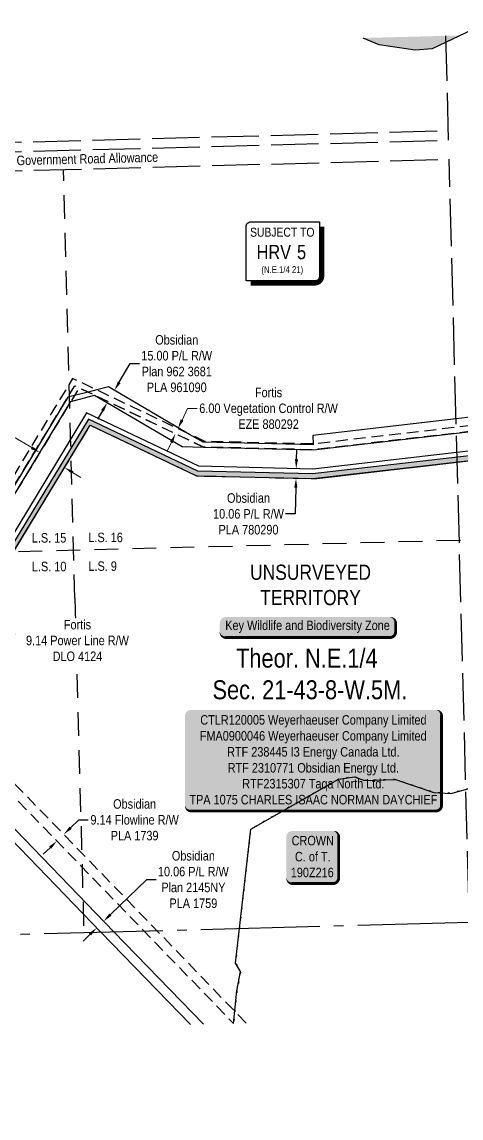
# Model space of a CAD drawing. Extents: x 624075 to 630566, y 5837004 to 5843820.
# Drawn here: x 628581 to 629043, y 5842666 to 5843820 of the extents above; entities that cross this region are included whole.
import ezdxf
from ezdxf.enums import TextEntityAlignment as Align

# ---------------------------------------------------------------- set-up
doc = ezdxf.new("R2010")
doc.units = 0
doc.header["$LTSCALE"] = 5
doc.header["$PDSIZE"] = 0.5
for name, pattern in [('foc-ACCESSROAD', [3.75, 2.5, -1.25]), ('foc-FLOWLINE', [3.75, 2.5, -1.25]), ('foc-LSD', [8, 5, -3]), ('foc-QUARTERLINE', [33, 25, -3, 2, -3]), ('foc-UNSURVEYED', [12.5, 10, -2.5]), ('foc-WHEELTRACKS', [2, 0.4, -1.6])]:
    doc.linetypes.add(name, pattern=pattern)
doc.layers.get('Defpoints').update_dxf_attribs({"color": 9})
for name, color, linetype in [('AS-OWNER', 7, 'Continuous'), ('AS-SURFACE IMPACT', 7, 'Continuous'), ('AS-WILDLIFE-BLOCK', 131, 'Continuous'), ('C-AR', 13, 'foc-ACCESSROAD'), ('C-RW', 13, 'Continuous'), ('C-SYMBOL', 7, 'Continuous'), ('C-WS', 13, 'foc-ACCESSROAD'), ('CG-NOTES', 7, 'Continuous'), ('CTW', 7, 'Continuous'), ('F-EZE', 190, 'foc-FLOWLINE'), ('L-QSEC', 8, 'foc-QUARTERLINE'), ('L-ROAD-T', 7, 'Continuous'), ('L-SECTION-LSD', 7, 'foc-LSD'), ('L-UNS-T', 3, 'Continuous'), ('L-USEC', 7, 'foc-UNSURVEYED'), ('P-TEMP-H', 41, 'Continuous'), ('P-TEMP_WORKSPACE', 46, 'Continuous'), ('T-WATER', 160, 'Continuous'), ('T-WATER-H', 133, 'Continuous'), ('T-WATER-P3', 160, 'foc-WHEELTRACKS')]:
    doc.layers.add(name, color=color, linetype=linetype)
doc.layers.add('C-AR-T', color=13, linetype='Continuous', lineweight=9)
doc.layers.add('F-EZE-T', color=190, linetype='Continuous', lineweight=9)
doc.styles.add('100L', font='ARIALN.TTF', dxfattribs={"height": 11})
doc.styles.add('175L', font='ARIALN.TTF', dxfattribs={"height": 20})
doc.styles.add('80', font='ARIALN.TTF', dxfattribs={"height": 10})
doc.styles.add('80CG', font='ARIALN.TTF', dxfattribs={"height": 10})
doc.styles.add('80L', font='ARIALN.TTF', dxfattribs={"height": 10})
doc.styles.add('foc-LtypeFont', font='ARIALN.TTF', dxfattribs={"height": 7.35})
doc.styles.add('HRV', font='ARIALN.TTF', dxfattribs={"height": 3})
doc.linetypes.add('foc-TOPO-flowdirection-NOLINE', pattern='A,0,[">",foc-LtypeFont,S=0.3,R=0,X=0,Y=-0.945],-20,[">",foc-LtypeFont,S=0.3,R=0,X=0,Y=-0.945],0', length=20)
doc.dimstyles.new('Compass 5 000', dxfattribs={"dimscale": 5, "dimtxt": 9, "dimasz": 2, "dimexe": 0.2, "dimexo": 0.0625, "dimgap": 0.5, "dimtad": 0, "dimtih": 1, "dimtoh": 1, "dimzin": 0, "dimdsep": 46, "dimtxsty": '80CG', "dimcen": 0.1, "dimse1": 1, "dimse2": 1, "dimclrd": 256, "dimclrt": 256, "dimaunit": 1, "dimadec": 4, "dimazin": 0, "dimtfac": 0.06, "dimtofl": 0, "dimtmove": 0, "dimatfit": 1, "dimfxl": 0.2, "dimtolj": 1, "dimtzin": 0, "dimlwd": -1, "dimarcsym": 0})

# ---------------------------------------------------------------- blocks, each defined once
blk = doc.blocks.new('*D152')
at = {"layer": 'C-RW', "transparency": 16777216}
for p, q in [((628870.2, 5843359.7), (628870.4, 5843369.7)), ((628869.4, 5843329.7), (628868.8, 5843302.1)), ((628868.8, 5843302.1), (628858.8, 5843302.1))]:
    blk.add_line(p, q, dxfattribs=at)
for points in [[(628868.5, 5843359.8), (628871.8, 5843359.7), (628869.9, 5843349.7)], [(628867.8, 5843329.7), (628871.1, 5843329.6), (628869.7, 5843339.7)]]:
    blk.add_solid(points, dxfattribs=at)
at = {"layer": 'Defpoints', "color": 0, "transparency": 16777216}
for p in [(628868.9, 5843339.7), (628869.1, 5843349.8), (628869.7, 5843339.7)]:
    blk.add_point(p, dxfattribs=at)
at = {"layer": 'C-RW', "transparency": 16777216, "insert": (628819.7, 5843302.1), "char_height": 10, "attachment_point": 5, "style": '80CG'}
blk.add_mtext('\\A1;Obsidian\\P10.06 P/L R/W\\PPLA 780290', dxfattribs=at)
blk = doc.blocks.new('*D154')
at = {"layer": 'C-RW', "transparency": 16777216}
for p, q in [((628674.5, 5842880), (628712.6, 5842916.9)), ((628712.6, 5842916.9), (628722.6, 5842916.9)), ((628652.9, 5842859.1), (628645.7, 5842852.1))]:
    blk.add_line(p, q, dxfattribs=at)
for points in [[(628673.3, 5842881.2), (628675.6, 5842878.8), (628667.3, 5842873)], [(628651.7, 5842860.3), (628654, 5842857.9), (628660.1, 5842866)]]:
    blk.add_solid(points, dxfattribs=at)
at = {"layer": 'Defpoints', "color": 0, "transparency": 16777216}
for p in [(628612.3, 5842929.8), (628605.1, 5842922.8), (628660.1, 5842866)]:
    blk.add_point(p, dxfattribs=at)
at = {"layer": 'C-RW', "transparency": 16777216, "insert": (628761.7, 5842916.9), "char_height": 10, "attachment_point": 5, "style": '80CG'}
blk.add_mtext('\\A1;Obsidian\\P10.06 P/L R/W\\PPlan 2145NY\\PPLA 1759', dxfattribs=at)
blk = doc.blocks.new('*D165')
at = {"layer": 'C-AR-T', "transparency": 16777216}
for p, q in [((628572.5, 5843383.4), (628562.5, 5843383.4)), ((628591.6, 5843371.9), (628572.5, 5843383.4)), ((628634.7, 5843345.7), (628643.3, 5843340.5))]:
    blk.add_line(p, q, dxfattribs=at)
for points in [[(628592.4, 5843373.3), (628590.7, 5843370.4), (628600.1, 5843366.7)], [(628635.6, 5843347.1), (628633.9, 5843344.2), (628626.2, 5843350.9)]]:
    blk.add_solid(points, dxfattribs=at)
at = {"layer": 'Defpoints', "color": 0, "transparency": 16777216}
for p in [(628626.2, 5843350.9), (628588.8, 5843348), (628614.9, 5843332.2)]:
    blk.add_point(p, dxfattribs=at)
at = {"layer": 'C-AR-T', "transparency": 16777216, "insert": (628534.6, 5843383.4), "char_height": 10, "attachment_point": 5, "style": '80CG'}
blk.add_mtext('\\A1;Obsidian \\P30.48 A/R \\PMSL 3156\\P(Expired)', dxfattribs=at)
blk = doc.blocks.new('*D192')
at = {"layer": 'Defpoints', "color": 0, "transparency": 16777216}
for p in [(628704.4, 5843411.6), (628701.8, 5843406.1), (628745.5, 5843392)]:
    blk.add_point(p, dxfattribs=at)
at = {"layer": 'F-EZE-T', "transparency": 16777216}
for p, q in [((628749.8, 5843401), (628755.6, 5843413.3)), ((628755.6, 5843413.3), (628765.6, 5843413.3)), ((628738.6, 5843377.5), (628734.3, 5843368.5))]:
    blk.add_line(p, q, dxfattribs=at)
for points in [[(628748.3, 5843401.7), (628751.3, 5843400.3), (628745.5, 5843392)], [(628737.1, 5843378.2), (628740.1, 5843376.8), (628742.9, 5843386.6)]]:
    blk.add_solid(points, dxfattribs=at)
at = {"layer": 'F-EZE-T', "transparency": 16777216, "insert": (628840.8, 5843413.3), "char_height": 10, "attachment_point": 5, "style": '80CG'}
blk.add_mtext('\\A1;Fortis\\P6.00 Vegetation Control R/W\\PEZE 880292', dxfattribs=at)
blk = doc.blocks.new('*D198')
at = {"layer": 'C-RW', "transparency": 16777216}
for p, q in [((628683.7, 5843440.8), (628695.2, 5843460.4)), ((628695.2, 5843460.4), (628705.2, 5843460.4)), ((628666.1, 5843410.7), (628661, 5843402))]:
    blk.add_line(p, q, dxfattribs=at)
for points in [[(628682.3, 5843441.6), (628685.1, 5843439.9), (628678.6, 5843432.2)], [(628664.6, 5843411.5), (628667.5, 5843409.8), (628671.1, 5843419.3)]]:
    blk.add_solid(points, dxfattribs=at)
at = {"layer": 'Defpoints', "color": 0, "transparency": 16777216}
for p in [(628678.6, 5843432.2), (628688.5, 5843426.4), (628681, 5843413.5)]:
    blk.add_point(p, dxfattribs=at)
at = {"layer": 'C-RW', "transparency": 16777216, "insert": (628744.2, 5843460.4), "char_height": 10, "attachment_point": 5, "style": '80CG'}
blk.add_mtext('\\A1;Obsidian\\P15.00 P/L R/W\\PPlan 962 3681\\PPLA 961090', dxfattribs=at)
blk = doc.blocks.new('*U199')
h = blk.add_hatch(color=255)
edge = h.paths.add_edge_path()
edge.add_line((-86.5, -11.5), (86.5, -11.5))
edge.add_arc((86.5, -5.5), 6, 270, 360)
edge.add_line((92.5, -5.5), (92.5, 4))
edge.add_arc((86.5, 4), 6, 0, 90)
edge.add_line((86.5, 10), (-86.5, 10))
edge.add_arc((-86.5, 4), 6, 90, 180)
edge.add_line((-92.5, 4), (-92.5, -5.5))
edge.add_arc((-86.5, -5.5), 6, 180, 270)
at = {"color": 131, "flags": 128}
blk.add_lwpolyline([(-86.5, -11.5, 3, 3, 0), (86.5, -11.5, 3, 3, 0.414214), (92.5, -5.5, 3, 3, 0), (92.5, 4, 3, 0, 0.414214), (86.5, 10, 0, 0, 0), (-86.5, 10, 0, 0, 0.414214), (-92.5, 4, 0, 0, 0), (-92.5, -5.5, 0, 3, 0.414214)], format="xyseb", close=True, dxfattribs=at)
at = {"color": 131, "style": '80'}
blk.add_attdef('ENTER_TEXT_001', (-36, -5), '', height=10, dxfattribs=at)
blk = doc.blocks.new('HRV')
blk.add_lwpolyline([(-35.1, 31.6), (37.2, 31.6), (37.2, -25.5, -0.414214), (32.2, -30.5), (-40.1, -30.5), (-40.1, 26.6, -0.414214)], format="xyb", close=True)
at = {"const_width": 5, "flags": 128}
blk.add_lwpolyline([(-35.1, -33), (32.2, -33, 0.414214), (39.7, -25.5), (39.7, 26.6)], format="xyb", dxfattribs=at)
at = {"style": '80L'}
blk.add_text('SUBJECT TO', height=9.5, dxfattribs=at).set_placement((-2, 13.1), align=Align.BOTTOM_CENTER)
blk.add_attdef('(N.W.1/4 00)', text='', height=7.12, dxfattribs=at).set_placement((-2, -24.4), align=Align.BOTTOM_CENTER)
at = {"layer": 'CTW', "color": 3, "style": 'HRV'}
blk.add_text('HRV', height=15, dxfattribs=at).set_placement((-10.9, -0.2), align=Align.MIDDLE_CENTER)
blk.add_attdef('0', text='', height=15, dxfattribs=at).set_placement((18.3, -0.2), align=Align.MIDDLE_CENTER)
blk = doc.blocks.new('*U150')
h = blk.add_hatch(color=255)
edge = h.paths.add_edge_path()
edge.add_line((-21.5, -28.5), (21.5, -28.5))
edge.add_arc((21.5, -22.5), 6, 270, 360)
edge.add_line((27.5, -22.5), (27.5, 21))
edge.add_arc((21.5, 21), 6, 0, 90)
edge.add_line((21.5, 27), (-21.5, 27))
edge.add_arc((-21.5, 21), 6, 90, 180)
edge.add_line((-27.5, 21), (-27.5, -22.5))
edge.add_arc((-21.5, -22.5), 6, 180, 270)
at = {"color": 14, "flags": 128}
blk.add_lwpolyline([(-21.5, -28.5, 3, 3, 0), (21.5, -28.5, 3, 3, 0.414214), (27.5, -22.5, 3, 3, 0), (27.5, 21, 3, 0, 0.414214), (21.5, 27, 0, 0, 0), (-21.5, 27, 0, 0, 0.414214), (-27.5, 21, 0, 0, 0), (-27.5, -22.5, 0, 3, 0.414214)], format="xyseb", close=True, dxfattribs=at)
at = {"color": 14, "style": '80'}
blk.add_attdef('ENTER_TEXT_001', (-26.8, -4.9), '', height=10, dxfattribs=at)
blk = doc.blocks.new('*U210')
h = blk.add_hatch(color=255)
edge = h.paths.add_edge_path()
edge.add_line((-129, -54), (129, -54))
edge.add_arc((129, -48), 6, 270, 360)
edge.add_line((135, -48), (135, 46.5))
edge.add_arc((129, 46.5), 6, 0, 90)
edge.add_line((129, 52.5), (-129, 52.5))
edge.add_arc((-129, 46.5), 6, 90, 180)
edge.add_line((-135, 46.5), (-135, -48))
edge.add_arc((-129, -48), 6, 180, 270)
at = {"color": 44, "flags": 128}
blk.add_lwpolyline([(-129, -54, 3, 3, 0), (129, -54, 3, 3, 0.414214), (135, -48, 3, 3, 0), (135, 46.5, 3, 0, 0.414214), (129, 52.5, 0, 0, 0), (-129, 52.5, 0, 0, 0.414214), (-135, 46.5, 0, 0, 0), (-135, -48, 0, 3, 0.414214)], format="xyseb", close=True, dxfattribs=at)
at = {"color": 44, "style": '80'}
blk.add_attdef('ENTER_TEXT_001', (-36, -5), '', height=10, dxfattribs=at)
blk = doc.blocks.new('*D200')
at = {"layer": 'C-RW', "transparency": 16777216}
for p, q in [((628632.5, 5842971.4), (628641.2, 5842979.8)), ((628641.2, 5842979.8), (628651.2, 5842979.8)), ((628610.9, 5842950.5), (628603.7, 5842943.6))]:
    blk.add_line(p, q, dxfattribs=at)
for points in [[(628631.4, 5842972.6), (628633.7, 5842970.2), (628625.3, 5842964.5)], [(628609.8, 5842951.7), (628612.1, 5842949.3), (628618.1, 5842957.5)]]:
    blk.add_solid(points, dxfattribs=at)
at = {"layer": 'Defpoints', "color": 0, "transparency": 16777216}
for p in [(628605, 5842985.5), (628597.8, 5842978.5), (628625.3, 5842964.5)]:
    blk.add_point(p, dxfattribs=at)
at = {"layer": 'C-RW', "transparency": 16777216, "insert": (628699.9, 5842979.8), "char_height": 10, "attachment_point": 5, "style": '80CG'}
blk.add_mtext('\\A1;Obsidian\\P9.14 Flowline R/W\\PPLA 1739', dxfattribs=at)

msp = doc.modelspace()

# ---------------------------------------------------------------- hatches: boundary and pattern name
at = {"layer": 'P-TEMP-H'}
h = msp.add_hatch(color=256, dxfattribs=at)
h.dxf.hatch_style = 1
h.paths.add_polyline_path([(626146.972, 5837443.751), (626146.972, 5837438.753), (626166.965, 5837438.753), (626224.004, 5837431.653), (626243.169, 5837585.622), (626233.959, 5837949.053), (626231.8, 5838034.23), (626231.637, 5838044.604), (626217.476, 5838047.906), (626192.914, 5838053.632), (626168.224, 5838059.389), (626148.846, 5838064.598), (626126.735, 5838070.541), (626120.02, 5838073.358), (626066.392, 5838095.862), (626034.974, 5838117.397), (626016.465, 5838143.526), (626006.745, 5838177.961), (626001.353, 5838249.593), (625977.662, 5838378.714), (625947.35, 5838459.403), (625904.912, 5838538.206), (625897.192, 5838552.542), (625873.592, 5838582.481), (625863.508, 5838595.275), (625834.479, 5838617.974), (625827.535, 5838623.403), (625820.979, 5838625.255), (625789.861, 5838634.045), (625788.714, 5838634.369), (625756.415, 5838643.492), (625740.16, 5838648.083), (625710.207, 5838671.474), (625705.365, 5838696.723), (625702.97, 5838732.53), (625698.478, 5838799.717), (625692.894, 5838854.433), (625685.696, 5838889.503), (625669.945, 5838919.941), (625615.201, 5838963.715), (625535.375, 5839015.448), (625523.932, 5839030.241), (625499.608, 5839095.12), (625469.377, 5839178.902), (625441.079, 5839232.735), (625434.25, 5839245.727), (625426.315, 5839265.348), (625424.704, 5839269.331), (625413.136, 5839297.937), (625412.539, 5839299.411), (625224.707, 5839504.989), (625132.612, 5839605.789), (625122.618, 5839616.727), (625068.186, 5839676.304), (625054.684, 5839691.083), (625031.923, 5839715.997), (624532.487, 5840262.62), (624506.503, 5840291.058), (624434.39, 5840369.985), (624424.273, 5840381.058), (624365.831, 5840445.021), (624352.844, 5840459.231), (624392.625, 5840495.53), (624409.07, 5840512.876), (624501.284, 5840555.496), (624522.002, 5840577.34), (624812.151, 5840884.072), (624815.187, 5840926.185), (624808.861, 5841137.063), (624807.821, 5841174.517), (625068.366, 5841405.676), (625067.508, 5841404.923), (625187.406, 5841511.282), (625331.524, 5841639.139), (625678.972, 5841947.4), (625954.053, 5842191.456), (626028.823, 5842257.79), (626289.176, 5842488.777), (626597.923, 5842762.709), (626601.125, 5842765.55), (626871.997, 5843005.873), (627013.797, 5843131.681), (627394.954, 5843469.852), (627476.425, 5843542.136), (627579.461, 5843629.016), (627595.899, 5843609.521), (627807.119, 5843368.502), (627912.819, 5843406.904), (627967.027, 5843414.89), (628230.311, 5843232.542), (628315.153, 5843173.781), (628393.275, 5843122.374), (628460.671, 5843078.024), (628653.288, 5843395.538), (628765.077, 5843342.231), (628887.206, 5843339.246), (629211.708, 5843376.773), (629377.481, 5843423.741), (629453.63, 5843473.599), (629463.418, 5843558.632), (629455.324, 5843594.326), (629450.449, 5843593.221), (629458.355, 5843558.357), (629448.933, 5843476.497), (629375.383, 5843428.342), (629210.734, 5843381.692), (628886.979, 5843344.252), (628766.266, 5843347.201), (628651.36, 5843401.995), (628459.087, 5843085.049), (628396.049, 5843126.532), (628317.95, 5843177.924), (628233.157, 5843236.651), (627968.251, 5843420.123), (627911.589, 5843411.774), (627808.625, 5843374.367), (627599.69, 5843612.78), (627580.109, 5843636.002), (627473.155, 5843545.916), (627391.636, 5843473.591), (627010.48, 5843135.42), (626868.68, 5843009.612), (626598.043, 5842769.497), (626285.859, 5842492.516), (626025.506, 5842261.529), (625950.736, 5842195.195), (625675.655, 5841951.138), (625328.207, 5841642.878), (625196.525, 5841526.047), (625103.713, 5841443.718), (625099.206, 5841439.719), (625091.65, 5841433.016), (625087.931, 5841429.729), (625080.041, 5841422.752), (625076.282, 5841419.429), (625065.049, 5841409.415), (624802.76, 5841176.709), (624803.865, 5841136.919), (624810.183, 5840926.29), (624807.294, 5840886.21), (624518.371, 5840580.774), (624498.317, 5840559.631), (624406.101, 5840517.01), (624389.256, 5840499.222), (624345.782, 5840459.554), (624362.141, 5840441.649), (624420.583, 5840377.686), (624430.7, 5840366.614), (624502.813, 5840287.687), (624528.797, 5840259.248), (625028.233, 5839712.625), (625050.994, 5839687.711), (625064.496, 5839672.932), (625118.928, 5839613.356), (625128.922, 5839602.417), (625221.017, 5839501.617), (625408.243, 5839296.704), (625408.502, 5839296.063), (625420.071, 5839267.457), (625421.682, 5839263.474), (625429.71, 5839243.622), (625436.655, 5839230.41), (625464.793, 5839176.881), (625494.917, 5839093.394), (625519.517, 5839027.78), (625531.942, 5839011.716), (625612.274, 5838959.655), (625665.994, 5838916.701), (625680.939, 5838887.821), (625687.947, 5838853.675), (625693.496, 5838799.297), (625697.983, 5838732.196), (625700.398, 5838696.083), (625705.652, 5838668.69), (625737.857, 5838643.539), (625755.056, 5838638.682), (625787.355, 5838629.559), (625788.502, 5838629.235), (625819.621, 5838620.445), (625825.231, 5838618.86), (625831.401, 5838614.037), (625859.955, 5838591.709), (625869.667, 5838579.387), (625892.997, 5838549.789), (625900.511, 5838535.836), (625942.789, 5838457.33), (625972.827, 5838377.374), (625996.389, 5838248.953), (626001.799, 5838177.086), (626011.889, 5838141.339), (626031.411, 5838113.78), (626063.988, 5838091.451), (626118.086, 5838068.75), (626125.112, 5838065.802), (626147.549, 5838059.771), (626167.007, 5838054.541), (626191.779, 5838048.765), (626216.342, 5838043.038), (626226.701, 5838040.623), (626226.803, 5838034.128), (626228.962, 5837948.926), (626238.163, 5837585.869), (626219.661, 5837437.23), (626167.274, 5837443.751)])
at = {"layer": 'T-WATER-H'}
h = msp.add_hatch(color=256, dxfattribs=at)
h.dxf.hatch_style = 1
h.paths.add_polyline_path([(629042.674, 5843806.17), (628940.459, 5843803.454), (628957.226, 5843796.41), (628994.965, 5843790.67), (629012.772, 5843792.088), (629027.502, 5843799.023)])
h.paths.add_polyline_path([(629578.214, 5843820.399), (629094.077, 5843807.536), (629100.001, 5843804.693), (629137.653, 5843781.336), (629176.078, 5843759.475), (629229.221, 5843731.583), (629259.695, 5843711.933), (629295.099, 5843689.106), (629306.579, 5843683.014), (629321.526, 5843675.074), (629355.453, 5843642.671), (629400.909, 5843607.528), (629438.983, 5843583.984), (629453.509, 5843578.139), (629463.011, 5843567.604), (629476.351, 5843532.853), (629503.206, 5843480.371), (629509.43, 5843464.558), (629518.812, 5843429.557), (629544.244, 5843373.062), (629574.886, 5843322.097), (629602.29, 5843268.187), (629637.061, 5843220.529), (629647.339, 5843210.778), (629673.744, 5843176.176), (629694.822, 5843153.046), (629704.503, 5843141.406), (629729.307, 5843116.082), (629756.434, 5843082.728), (629822.633, 5843013.643), (629849.141, 5842988.732), (629867.098, 5842965.348), (629879.463, 5842944.261), (629886.494, 5842932.271), (629907.743, 5842894.606), (629943.856, 5842830.597), (629961.279, 5842796.029), (629983.48, 5842796.619), (629971.547, 5843309.349), (629883.573, 5843411.651), (629868.231, 5843427.329), (629866.249, 5843429.766), (629831.049, 5843473.037), (629798.478, 5843514.149), (629768.445, 5843546.061), (629754.924, 5843563.4), (629739.407, 5843578.893), (629716.38, 5843610.179), (629700.03, 5843630.514), (629687.306, 5843648.589), (629685.719, 5843655.622), (629669.602, 5843681.427), (629661.323, 5843692.443), (629639.098, 5843722.016), (629617.459, 5843750.807), (629604.197, 5843778.371)])

# ---------------------------------------------------------------- linework, layer by layer
at = {"layer": 'C-AR', "flags": 128}
msp.add_lwpolyline([(628817.089, 5842765.625), (628729.768, 5842856.506), (628500.374, 5843093.656), (628500.788, 5843078.759), (628709.704, 5842862.776), (628804.017, 5842765.278)], dxfattribs=at)
at = {"layer": 'C-RW', "flags": 128}
for points in [[(629068.129, 5843405.82), (629038.059, 5843402.314), (628887.306, 5843384.739), (628887.704, 5843375.737), (628887.764, 5843374.728), (628771.982, 5843377.557), (628755.283, 5843387.325), (628672.371, 5843435.831), (628660.084, 5843432.723), (628650.973, 5843430.418), (628636.58, 5843426.779), (628629.678, 5843425.032), (628503.436, 5843216.93)], [(628509.38, 5843217.095), (628632.888, 5843420.692), (628657.817, 5843427.115), (628749.918, 5843373.097), (628772.327, 5843372.549), (628887.951, 5843369.725), (629038.458, 5843387.271), (629068.529, 5843390.777)], [(629069.073, 5843370.274), (629039.003, 5843366.768), (628890.667, 5843349.476), (628887.099, 5843349.313), (628767.47, 5843352.236), (628649.406, 5843408.535), (628525.729, 5843204.664), (628494.104, 5843152.532), (628480.234, 5843129.668), (628477.224, 5843124.707), (628484.675, 5843124.915), (628489.193, 5843125.04), (628502.705, 5843147.314), (628534.331, 5843199.446), (628653.288, 5843395.538), (628765.077, 5843342.231), (628887.206, 5843339.246), (628891.481, 5843339.442), (629039.271, 5843356.671), (629069.341, 5843360.177)], [(628772.365, 5842764.437), (628678, 5842861.933), (628555.507, 5842988.494), (628502.904, 5843002.577), (628444.899, 5843018.109), (628421.061, 5843098.327), (628411.426, 5843095.464), (628436.865, 5843009.853), (628503.195, 5842992.094), (628550.217, 5842979.504), (628664.364, 5842861.571), (628758.73, 5842764.074)]]:
    msp.add_lwpolyline(points, dxfattribs=at)
at = {"layer": 'C-WS', "flags": 128}
msp.add_lwpolyline([(629263.059, 5843712.039), (629247.413, 5843721.446), (629240.611, 5843725.535), (629187.245, 5843750.038), (629129.104, 5843776.735), (629087.42, 5843707.382), (629068.996, 5843676.729), (629061.473, 5843664.212), (629165.995, 5843601.389), (629213.584, 5843680.562), (629217.185, 5843686.557), (629220.194, 5843691.565), (629224.906, 5843699.404), (629254.442, 5843681.646), (629274.636, 5843669.513), (629293.281, 5843658.307), (629342.629, 5843617.976), (629363.814, 5843600.662), (629408.069, 5843564.493), (629431.225, 5843545.568), (629425.944, 5843499.684), (629424.976, 5843491.28), (629404.712, 5843478.012), (629364.683, 5843451.803), (629205.749, 5843406.774), (629068.529, 5843390.777), (629038.458, 5843387.271), (628887.951, 5843369.725), (628772.327, 5843372.549), (628657.817, 5843427.115), (628650.973, 5843430.418), (628641.522, 5843434.925), (628636.58, 5843426.779), (628632.888, 5843420.692), (628509.38, 5843217.095), (628465.749, 5843145.171), (628465.06, 5843144.034), (628460.824, 5843137.051), (628452.927, 5843124.033), (628472.48, 5843124.575), (628477.224, 5843124.707), (628484.675, 5843124.915), (628489.193, 5843125.04), (628502.705, 5843147.314), (628542.246, 5843123.327), (628573.871, 5843175.46), (628534.331, 5843199.446), (628653.288, 5843395.538), (628765.077, 5843342.231), (628887.206, 5843339.246), (628891.481, 5843339.442), (629039.271, 5843356.671), (629069.341, 5843360.177), (629211.708, 5843376.773), (629377.481, 5843423.741), (629398.277, 5843437.357), (629408.521, 5843444.064), (629453.63, 5843473.599), (629463.418, 5843558.632), (629321.526, 5843675.074), (629263.059, 5843712.039)], dxfattribs=at)
at = {"layer": 'F-EZE', "flags": 128}
msp.add_lwpolyline([(629038.458, 5843387.271), (629068.529, 5843390.777), (629205.749, 5843406.774), (629364.683, 5843451.803), (629404.712, 5843478.012), (629424.976, 5843491.28), (629425.944, 5843499.684), (629431.225, 5843545.568), (629408.069, 5843564.493), (629363.814, 5843600.662), (629342.629, 5843617.976), (629293.281, 5843658.307), (629274.636, 5843669.513), (629271.545, 5843664.369), (629289.818, 5843653.386), (629306.781, 5843639.522), (629331.348, 5843619.443), (629424.888, 5843542.996), (629419.336, 5843494.76), (629365.79, 5843459.701), (629362.163, 5843457.326), (629204.548, 5843412.675), (629068.369, 5843396.8), (629038.298, 5843393.294), (628887.704, 5843375.737), (628773.754, 5843378.518), (628755.283, 5843387.325), (628660.084, 5843432.723), (628634.675, 5843444.84), (628496.296, 5843216.731), (628503.436, 5843216.93), (628629.678, 5843425.032), (628636.99, 5843437.087), (628641.522, 5843434.925), (628650.973, 5843430.418), (628657.817, 5843427.115), (628772.327, 5843372.549), (628887.951, 5843369.725), (629038.458, 5843387.271)], dxfattribs=at)
at = {"layer": 'L-QSEC'}
msp.add_line((628274.864, 5842851.215), (629052.118, 5842871.866), dxfattribs=at)
at = {"layer": 'L-SECTION-LSD'}
for p, q in [((628637.118, 5843213.18), (628625.116, 5843664.909)), ((629042.618, 5843274.238), (627418.061, 5843231.654)), ((628637.118, 5843213.18), (628646.473, 5842861.088))]:
    msp.add_line(p, q, dxfattribs=at)
at = {"layer": 'L-USEC'}
for p, q in [((629030.23, 5843695.792), (629027.308, 5843805.762)), ((628218.366, 5843684.282), (629029.977, 5843705.845)), ((628218.633, 5843674.229), (629030.244, 5843695.792)), ((628219.167, 5843654.123), (629030.778, 5843675.687)), ((629054.787, 5842771.941), (629030.764, 5843675.686))]:
    msp.add_line(p, q, dxfattribs=at)
at = {"layer": 'P-TEMP_WORKSPACE', "flags": 128}
for points in [[(627595.899, 5843609.521), (627807.119, 5843368.502), (627912.819, 5843406.904), (627967.027, 5843414.89), (628230.311, 5843232.542), (628315.153, 5843173.781), (628393.275, 5843122.374), (628460.671, 5843078.024), (628653.288, 5843395.538), (628765.077, 5843342.231), (628887.206, 5843339.246), (629211.708, 5843376.773)], [(629210.734, 5843381.692), (628886.979, 5843344.252), (628766.266, 5843347.201), (628651.36, 5843401.995), (628459.087, 5843085.049), (628396.049, 5843126.532), (628317.95, 5843177.924), (628233.157, 5843236.651), (627968.251, 5843420.123), (627911.589, 5843411.774), (627808.625, 5843374.367), (627599.69, 5843612.78)]]:
    msp.add_lwpolyline(points, dxfattribs=at)
at = {"layer": 'T-WATER', "linetype": 'Continuous'}
msp.add_lwpolyline([(629054.348, 5843811.669), (629027.502, 5843799.023), (629012.772, 5843792.088), (628994.965, 5843790.67), (628957.226, 5843796.41), (628940.459, 5843803.454)], dxfattribs=at)
at = {"layer": 'T-WATER-P3', "flags": 128}
msp.add_lwpolyline([(629138.25, 5843098.93), (629123.256, 5843078.181), (629112.001, 5843059.599), (629099.767, 5843059.599), (629070.346, 5843036.542), (629059.579, 5843015.027), (629032.663, 5843007.693), (629014.559, 5843008.671), (628974.348, 5843022.332), (628941.559, 5843021.353), (628931.283, 5843025.265), (628914.55, 5843022.791), (628821.984, 5842969.939), (628805.968, 5842828.732), (628811.448, 5842820.129), (628807.504, 5842799.68), (628804.017, 5842765.278)], dxfattribs=at)
at = {"layer": 'T-WATER-P3', "linetype": 'foc-TOPO-flowdirection-NOLINE', "flags": 128}
msp.add_lwpolyline([(628804.017, 5842765.278), (628807.504, 5842799.68), (628811.448, 5842820.129), (628805.968, 5842828.732), (628821.984, 5842969.939), (628914.55, 5843022.791), (628931.283, 5843025.265), (628941.559, 5843021.353), (628974.348, 5843022.332), (629014.559, 5843008.671), (629032.663, 5843007.693), (629059.579, 5843015.027), (629070.346, 5843036.542), (629099.767, 5843059.599), (629112.001, 5843059.599), (629123.256, 5843078.181), (629138.25, 5843098.93)], dxfattribs=at)

# ---------------------------------------------------------------- block references
at = {"layer": 'AS-OWNER', "color": 3}
ref = msp.add_blockref('*U150', (628887.114, 5842941.166), dxfattribs=dict(at, xscale=0.999643, yscale=0.999643, zscale=0.999643))
ref.add_attrib('ENTER_TEXT_001', 'CROWN', (628865.062, 5842952.934), dxfattribs={"layer": '0', "color": 14, "height": 9.9964, "style": '80'})
ref.add_attrib('ENTER_TEXT_002', 'C. of T.', (628868.557, 5842936.096), dxfattribs={"layer": '0', "color": 14, "height": 9.9964, "style": '80'})
ref.add_attrib('ENTER_TEXT_003', '190Z216', (628864.169, 5842919.395), dxfattribs={"layer": '0', "color": 14, "height": 9.9964, "style": '80'})
at = {"layer": 'AS-SURFACE IMPACT'}
ref = msp.add_blockref('*U210', (628887.855, 5843043.121), dxfattribs=dict(at, xscale=0.999643, yscale=0.999643, zscale=0.999643))
ref.add_attrib('ENTER_TEXT_001', 'CTLR120005 Weyerhaeuser Company Limited', (628768.975, 5843080.146), dxfattribs={"layer": '0', "color": 44, "height": 9.99643, "style": '80'})
ref.add_attrib('ENTER_TEXT_002', 'FMA0900046 Weyerhaeuser Company Limited', (628768.443, 5843063.308), dxfattribs={"layer": '0', "color": 44, "height": 9.99643, "style": '80'})
ref.add_attrib('ENTER_TEXT_003', 'RTF 238445 I3 Energy Canada Ltd.', (628797.184, 5843046.47), dxfattribs={"layer": '0', "color": 44, "height": 9.99643, "style": '80'})
ref.add_attrib('ENTER_TEXT_004', 'RTF 2310771 Obsidian Energy Ltd.', (628797.822, 5843029.632), dxfattribs={"layer": '0', "color": 44, "height": 9.99643, "style": '80'})
ref.add_attrib('ENTER_TEXT_005', 'RTF2315307 Taqa North Ltd.', (628813.106, 5843012.93), dxfattribs={"layer": '0', "color": 44, "height": 9.99643, "style": '80'})
ref.add_attrib('ENTER_TEXT_006', 'TPA 1075 CHARLES ISAAC NORMAN DAYCHIEF', (628757.529, 5842996.092), dxfattribs={"layer": '0', "color": 44, "height": 9.99643, "style": '80'})
at = {"layer": 'AS-WILDLIFE-BLOCK'}
ref = msp.add_blockref('*U199', (628881.999, 5843183.359), dxfattribs=dict(at, xscale=0.999643, yscale=0.999643, zscale=0.999643))
ref.add_attrib('ENTER_TEXT_001', 'Key Wildlife and Biodiversity Zone', (628795.257, 5843179.745), dxfattribs={"layer": '0', "color": 131, "height": 9.99643, "style": '80'})
at = {"layer": 'CG-NOTES', "color": 3, "xscale": 0.999643, "yscale": 0.999643, "zscale": 0.999643}
msp.add_blockref('HRV', (628857.242, 5843578.172), dxfattribs=at).add_auto_attribs({'(N.W.1/4 00)': '(N.E.1/4 21)', '0': '5'})

# ---------------------------------------------------------------- texts
at = {"layer": 'C-SYMBOL', "color": 3, "insert": (628881.089, 5843160.172), "char_height": 19.99286, "width": 209.53854, "attachment_point": 2, "style": '175L'}
msp.add_mtext('Theor. N.E.1/4\\P Sec. 21-43-8-W.5M.', dxfattribs=at)
at = {"layer": 'L-ROAD-T', "style": '80L'}
msp.add_text('Theoretic Government Road Allowance', height=9.99643, rotation=1.392233, dxfattribs=at).set_placement((628624.716, 5843675.614), align=Align.MIDDLE_CENTER)
at = {"layer": 'L-SECTION-LSD', "style": '100L'}
for s, p in [('L.S. 15', (628591.737, 5843271.937)), ('L.S. 16', (628651.229, 5843272.374)), ('L.S. 10', (628591.824, 5843241.687)), ('L.S. 9', (628651.316, 5843242.123))]:
    msp.add_text(s, height=9.9964, dxfattribs=at).set_placement(p)
at = {"layer": 'L-UNS-T', "color": 3, "insert": (628884.978, 5843227.215), "char_height": 15.99429, "attachment_point": 5, "style": '80L'}
msp.add_mtext_dynamic_manual_height_columns('UNSURVEYED TERRITORY', width=126.41375, gutter_width=47.5, heights=[0], dxfattribs=at)

# ---------------------------------------------------------------- dimensions: what is measured, and where the dimension line sits
at = {"layer": 'C-AR-T'}
dim = msp.add_linear_dim(base=(628626.184, 5843350.858), p1=(628588.788, 5843347.996), p2=(628614.855, 5843332.183), angle=328.757321, text='Obsidian \\P30.48 A/R \\PMSL 3156\\P(Expired)', dimstyle='Compass 5 000', dxfattribs=at)
dim.commit()
dim.dimension.update_dxf_attribs({"geometry": '*D165', "text_midpoint": (628534.599, 5843383.417), "dimtype": 161})
at = {"layer": 'C-RW'}
for base, p1, p2, angle, text, picture, middle in [((628678.649, 5843432.158), (628680.951, 5843413.547), (628688.476, 5843426.409), 59.671506, 'Obsidian\\P15.00 P/L R/W\\PPlan 962 3681\\PPLA 961090', '*D198', (628744.237, 5843460.366)), ((628869.679, 5843339.675), (628869.11, 5843349.752), (628868.864, 5843339.694), 268.600206, 'Obsidian\\P10.06 P/L R/W\\PPLA 780290', '*D152', (628819.675, 5843302.075)), ((628625.341, 5842964.464), (628597.797, 5842978.468), (628605.028, 5842985.463), 44.047645, 'Obsidian\\P9.14 Flowline R/W\\PPLA 1739', '*D200', (628699.856, 5842979.769)), ((628660.07, 5842866.007), (628612.3, 5842929.815), (628605.077, 5842922.824), 224.065201, 'Obsidian\\P10.06 P/L R/W\\PPlan 2145NY\\PPLA 1759', '*D154', (628761.712, 5842916.876))]:
    dim = msp.add_linear_dim(base=base, p1=p1, p2=p2, angle=angle, text=text, dimstyle='Compass 5 000', dxfattribs=at)
    dim.commit()
    dim.dimension.update_dxf_attribs({"geometry": picture, "text_midpoint": middle, "dimtype": 161})
at = {"layer": 'F-EZE-T'}
dim = msp.add_linear_dim(base=(628745.489, 5843391.996), p1=(628701.848, 5843406.134), p2=(628704.441, 5843411.571), angle=64.504862, text='Fortis\\P6.00 Vegetation Control R/W\\PEZE 880292', dimstyle='Compass 5 000', dxfattribs=at)
dim.commit()
dim.dimension.update_dxf_attribs({"geometry": '*D192', "text_midpoint": (628840.804, 5843413.296), "dimtype": 161})

# ---------------------------------------------------------------- next in the draw order: texts
at = {"layer": 'F-EZE-T', "insert": (628639.762, 5843168.721), "char_height": 9.99643, "attachment_point": 5, "style": '80CG', "bg_fill": 3, "box_fill_scale": 1.15, "bg_fill_color": 256, "bg_fill_true_color": 256, "bg_fill_transparency": 0}
msp.add_mtext('\\A1;Fortis\\P9.14 Power Line R/W\\PDLO 4124', dxfattribs=at)

doc.saveas('drawing.dxf')
